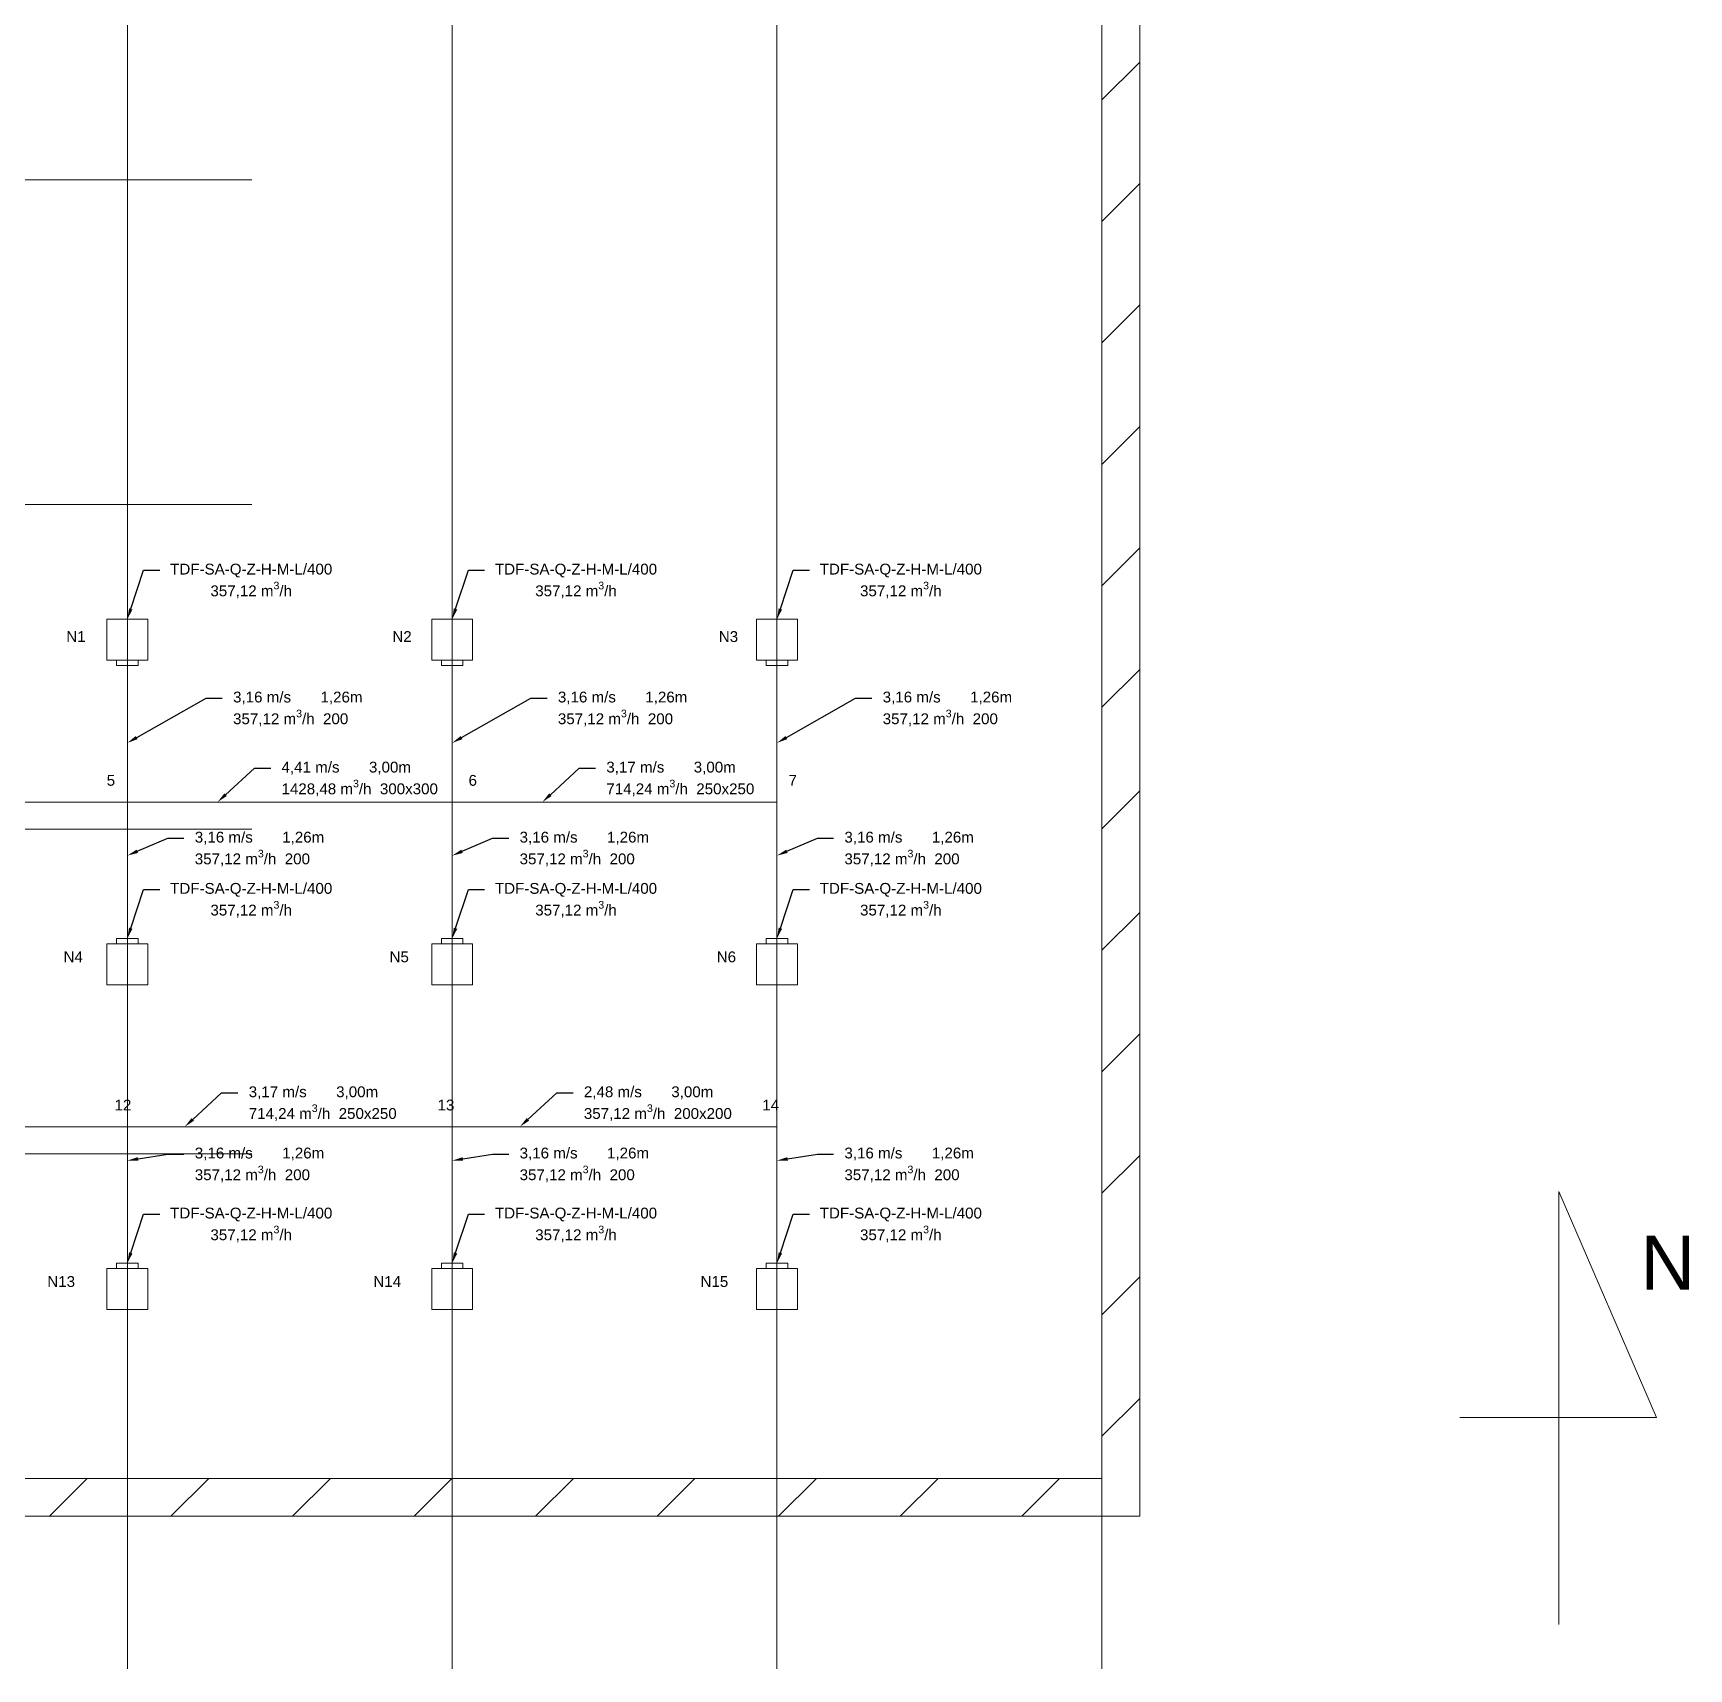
# Model space of a CAD drawing. Header units: millimetres. Extents: x 59762 to 60194, y -87842 to -87548.
# Drawn here: x 59845.6 to 59860.89, y -87729.94 to -87714.82 of the extents above; entities that cross this region are included whole.
import ezdxf
from ezdxf import colors
from ezdxf.entities.mleader import LeaderData, LeaderLine
from ezdxf.math import Vec2, Vec3

# ---------------------------------------------------------------- set-up
doc = ezdxf.new("R2010")
doc.units = ezdxf.units.MM
doc.linetypes.add('JIS_02_1.2', pattern=[2.5, 1.25, -1.25])
doc.layers.add('instalacja nawiewna', color=150, linetype='Continuous', lineweight=20)
doc.layers.add('Nawiew opis', color=150, linetype='Continuous', lineweight=20)
doc.layers.add('osie', color=7, linetype='JIS_02_1.2', lineweight=5, transparency=0.7)
doc.layers.add('podkład', color=7, linetype='Continuous', lineweight=13, transparency=0.7)
doc.styles.get("Standard").update_dxf_attribs({"font": 'arial.ttf', "height": 0.02})
doc.styles.add('styl1', font='arial.ttf', dxfattribs={"height": 0.08})

msp = doc.modelspace()

# ---------------------------------------------------------------- hatches: boundary and pattern name
at = {"layer": 'podkład'}
h = msp.add_hatch(dxfattribs=at)
h.set_pattern_fill('ANSI31', color=256, scale=0.25)
h.set_pattern_definition([(45, (56867.9775, -93721.4216), (-0.56126601, 0.56126601), [])])
h.paths.add_polyline_path([(59825.121205, -87728.526935), (59855.821205, -87728.526935), (59855.821205, -87706.826935), (59825.121205, -87706.826935)])
h.paths.add_polyline_path([(59825.471205, -87707.176935), (59837.231205, -87707.176935), (59837.231205, -87719.416935), (59843.711205, -87719.416935), (59843.711205, -87707.176935), (59855.471205, -87707.176935), (59855.471205, -87728.176935), (59825.471205, -87728.176935)], flags=16)
h.paths.add_polyline_path([(59837.471205, -87707.176935), (59843.471205, -87707.176935), (59843.471205, -87719.176935), (59837.471205, -87719.176935)], flags=16)

# ---------------------------------------------------------------- linework, layer by layer
at = {"layer": 'instalacja nawiewna', "ltscale": 20}
for p, q in [((59846.372205, -87720.665935), (59846.372205, -87720.615935)), ((59846.570205, -87720.665935), (59846.372205, -87720.665935)), ((59846.471205, -87721.926935), (59846.471205, -87720.665935)), ((59846.570205, -87720.615935), (59846.570205, -87720.665935)), ((59849.372205, -87720.665935), (59849.372205, -87720.615935)), ((59849.570205, -87720.665935), (59849.372205, -87720.665935)), ((59849.471205, -87721.926935), (59849.471205, -87720.665935)), ((59849.570205, -87720.615935), (59849.570205, -87720.665935)), ((59852.372205, -87720.665935), (59852.372205, -87720.615935)), ((59852.570205, -87720.665935), (59852.372205, -87720.665935)), ((59852.471205, -87721.926935), (59852.471205, -87720.665935)), ((59852.570205, -87720.615935), (59852.570205, -87720.665935)), ((59846.471205, -87721.926935), (59840.471205, -87721.926935)), ((59849.471205, -87721.926935), (59846.471205, -87721.926935)), ((59846.471205, -87723.187935), (59846.471205, -87721.926935)), ((59852.471205, -87721.926935), (59849.471205, -87721.926935)), ((59849.471205, -87723.187935), (59849.471205, -87721.926935)), ((59852.471205, -87723.187935), (59852.471205, -87721.926935)), ((59846.570205, -87723.187935), (59846.372205, -87723.187935)), ((59846.372205, -87723.187935), (59846.372205, -87723.237935)), ((59846.570205, -87723.237935), (59846.570205, -87723.187935)), ((59849.570205, -87723.187935), (59849.372205, -87723.187935)), ((59849.372205, -87723.187935), (59849.372205, -87723.237935)), ((59849.570205, -87723.237935), (59849.570205, -87723.187935)), ((59852.570205, -87723.187935), (59852.372205, -87723.187935)), ((59852.372205, -87723.187935), (59852.372205, -87723.237935)), ((59852.570205, -87723.237935), (59852.570205, -87723.187935)), ((59840.471205, -87724.926935), (59846.471205, -87724.926935)), ((59849.471205, -87724.926935), (59846.471205, -87724.926935)), ((59846.471205, -87726.187935), (59846.471205, -87724.926935)), ((59852.471205, -87724.926935), (59849.471205, -87724.926935)), ((59849.471205, -87726.187935), (59849.471205, -87724.926935)), ((59852.471205, -87726.187935), (59852.471205, -87724.926935)), ((59846.570205, -87726.187935), (59846.372205, -87726.187935)), ((59846.372205, -87726.187935), (59846.372205, -87726.237935)), ((59846.570205, -87726.237935), (59846.570205, -87726.187935)), ((59849.570205, -87726.187935), (59849.372205, -87726.187935)), ((59849.372205, -87726.187935), (59849.372205, -87726.237935)), ((59849.570205, -87726.237935), (59849.570205, -87726.187935)), ((59852.570205, -87726.187935), (59852.372205, -87726.187935)), ((59852.372205, -87726.187935), (59852.372205, -87726.237935)), ((59852.570205, -87726.237935), (59852.570205, -87726.187935))]:
    msp.add_line(p, q, dxfattribs=at)
for points in [[(59846.282205, -87720.237935), (59846.660205, -87720.237935), (59846.660205, -87720.615935), (59846.282205, -87720.615935)], [(59849.282205, -87720.237935), (59849.660205, -87720.237935), (59849.660205, -87720.615935), (59849.282205, -87720.615935)], [(59852.282205, -87720.237935), (59852.660205, -87720.237935), (59852.660205, -87720.615935), (59852.282205, -87720.615935)], [(59846.282205, -87723.237935), (59846.660205, -87723.237935), (59846.660205, -87723.615935), (59846.282205, -87723.615935)], [(59849.282205, -87723.237935), (59849.660205, -87723.237935), (59849.660205, -87723.615935), (59849.282205, -87723.615935)], [(59852.282205, -87723.237935), (59852.660205, -87723.237935), (59852.660205, -87723.615935), (59852.282205, -87723.615935)], [(59846.282205, -87726.237935), (59846.660205, -87726.237935), (59846.660205, -87726.615935), (59846.282205, -87726.615935)], [(59849.282205, -87726.237935), (59849.660205, -87726.237935), (59849.660205, -87726.615935), (59849.282205, -87726.615935)], [(59852.282205, -87726.237935), (59852.660205, -87726.237935), (59852.660205, -87726.615935), (59852.282205, -87726.615935)]]:
    msp.add_lwpolyline(points, close=True, dxfattribs=at)
at = {"layer": 'osie', "ltscale": 20}
for p, q in [((59846.471205, -87729.936935), (59846.471205, -87704.936935)), ((59849.471205, -87729.936935), (59849.471205, -87704.936935)), ((59852.471205, -87729.936935), (59852.471205, -87704.936935)), ((59855.471205, -87729.936935), (59855.471205, -87704.936935)), ((59855.471205, -87729.936935), (59855.471205, -87704.936935)), ((59822.621205, -87716.176935), (59857.621205, -87716.176935)), ((59822.621205, -87719.176935), (59857.621205, -87719.176935)), ((59822.621205, -87722.176935), (59857.621205, -87722.176935)), ((59822.621205, -87725.176935), (59857.621205, -87725.176935)), ((59822.621205, -87728.176935), (59857.621205, -87728.176935)), ((59822.621205, -87728.176935), (59857.621205, -87728.176935))]:
    msp.add_line(p, q, dxfattribs=at)
at = {"layer": 'podkład', "ltscale": 20}
for p, q in [((59859.692612, -87729.525561), (59859.692612, -87725.525561)), ((59859.692612, -87725.525561), (59860.59339, -87727.612794)), ((59860.59339, -87727.612794), (59858.777029, -87727.612794))]:
    msp.add_line(p, q, dxfattribs=at)
at = {"layer": 'podkład'}
msp.add_lwpolyline([(59825.121205, -87706.826935), (59855.821205, -87706.826935), (59855.821205, -87728.526935), (59825.121205, -87728.526935)], close=True, dxfattribs=at)
msp.add_lwpolyline([(59843.711205, -87707.176935), (59855.471205, -87707.176935), (59855.471205, -87728.176935), (59825.471205, -87728.176935), (59825.471205, -87707.176935)], dxfattribs=at)

# ---------------------------------------------------------------- texts
at = {"layer": 'Nawiew opis', "ltscale": 20, "char_height": 0.1, "attachment_point": 1, "style": 'styl1'}
for s, insert in [('N1', (59845.907291, -87720.348181)), ('N2', (59848.919023, -87720.348181)), ('N3', (59851.933924, -87720.348181)), ('5', (59846.280542, -87721.676935)), ('6', (59849.62273, -87721.676935)), ('7', (59852.577796, -87721.676935)), ('N4', (59845.881776, -87723.307571)), ('N5', (59848.893015, -87723.307571)), ('N6', (59851.914747, -87723.307571)), ('12', (59846.353094, -87724.676935)), ('13', (59849.336102, -87724.676935)), ('14', (59852.336102, -87724.676935)), ('N13', (59845.732147, -87726.307571)), ('N14', (59848.743385, -87726.307571)), ('N15', (59851.765117, -87726.307571))]:
    msp.add_mtext_dynamic_manual_height_columns(s, width=0.2, gutter_width=1, heights=[0], dxfattribs=dict(at, insert=insert))
at = {"layer": 'podkład', "ltscale": 20, "insert": (59860.446304, -87725.933368), "char_height": 0.5, "attachment_point": 1}
msp.add_mtext_dynamic_manual_height_columns('N', width=3.47595079, gutter_width=2.5, heights=[0], dxfattribs=at)

# ---------------------------------------------------------------- leaders
at = {"layer": 'Nawiew opis', "ltscale": 20}
ml = msp.add_multileader_mtext('Standard', dxfattribs=at)
ml.set_content('\\A1;TDF-SA-Q-Z-H-M-L/400\\P357,12 m{\\H0.7x;\\S3^ ;}/h', color=256, style='styl1')
ml.set_leader_properties()
ml.build(insert=Vec2(0, 0))
ml.multileader.update_dxf_attribs({"dogleg_length": 0.3, "arrow_head_size": 0.1})
ctx = ml.context
ctx.base_point, ctx.char_height, ctx.arrow_head_size, ctx.landing_gap_size, ctx.plane_origin = Vec3(59846.771205, -87719.784819), 0.1, 0.1, 0.1, Vec3(59846.720205, -87720.427935)
ctx.text_align_type = 1
notes = []
notes.append((ctx, [(0, (1, 1, 0), (59846.621205, -87719.784819), (1, 0), 0.15, [(0, [(59846.471205, -87720.237935)], 0, [])])]))
ctx.mtext.insert, ctx.mtext.alignment, ctx.mtext.flow_direction = Vec3(59847.615168, -87719.724928), 2, 5
ml = msp.add_multileader_mtext('Standard', dxfattribs=at)
ml.set_content('\\A1;TDF-SA-Q-Z-H-M-L/400\\P357,12 m{\\H0.7x;\\S3^ ;}/h', color=256, style='styl1')
ml.set_leader_properties()
ml.build(insert=Vec2(0, 0))
ml.multileader.update_dxf_attribs({"dogleg_length": 0.3, "arrow_head_size": 0.1})
ctx = ml.context
ctx.base_point, ctx.char_height, ctx.arrow_head_size, ctx.landing_gap_size, ctx.plane_origin = Vec3(59849.771205, -87719.784819), 0.1, 0.1, 0.1, Vec3(59849.720205, -87720.427935)
ctx.text_align_type = 1
notes.append((ctx, [(0, (1, 1, 0), (59849.621205, -87719.784819), (1, 0), 0.15, [(0, [(59849.471205, -87720.237935)], 0, [])])]))
ctx.mtext.insert, ctx.mtext.alignment, ctx.mtext.flow_direction = Vec3(59850.615168, -87719.724928), 2, 5
ml = msp.add_multileader_mtext('Standard', dxfattribs=at)
ml.set_content('\\A1;TDF-SA-Q-Z-H-M-L/400\\P357,12 m{\\H0.7x;\\S3^ ;}/h', color=256, style='styl1')
ml.set_leader_properties()
ml.build(insert=Vec2(0, 0))
ml.multileader.update_dxf_attribs({"dogleg_length": 0.3, "arrow_head_size": 0.1})
ctx = ml.context
ctx.base_point, ctx.char_height, ctx.arrow_head_size, ctx.landing_gap_size, ctx.plane_origin = Vec3(59852.771205, -87719.784819), 0.1, 0.1, 0.1, Vec3(59852.720205, -87720.427935)
ctx.text_align_type = 1
notes.append((ctx, [(0, (1, 1, 0), (59852.621205, -87719.784819), (1, 0), 0.15, [(0, [(59852.471205, -87720.237935)], 0, [])])]))
ctx.mtext.insert, ctx.mtext.alignment, ctx.mtext.flow_direction = Vec3(59853.615168, -87719.724928), 2, 5
ml = msp.add_multileader_mtext('Standard', dxfattribs=at)
ml.set_content('\\A1;3,16 m/s       1,26m\\P357,12 m{\\H0.7x;\\S3^ ;}/h  200', color=256, style='styl1')
ml.set_leader_properties()
ml.build(insert=Vec2(0, 0))
ml.multileader.update_dxf_attribs({"dogleg_length": 0.15, "arrow_head_size": 0.1})
ctx = ml.context
ctx.base_point, ctx.char_height, ctx.arrow_head_size, ctx.landing_gap_size, ctx.plane_origin = Vec3(59847.347748, -87720.966969), 0.1, 0.1, 0.1, Vec3(59846.471205, -87721.380906)
notes.append((ctx, [(0, (1, 1, 0), (59847.197748, -87720.966969), (1, 0), 0.15, [(0, [(59846.471205, -87721.380906)], 0, [])])]))
ctx.mtext.insert, ctx.mtext.flow_direction = Vec3(59847.447748, -87720.907078), 5
ml = msp.add_multileader_mtext('Standard', dxfattribs=at)
ml.set_content('\\A1;3,16 m/s       1,26m\\P357,12 m{\\H0.7x;\\S3^ ;}/h  200', color=256, style='styl1')
ml.set_leader_properties()
ml.build(insert=Vec2(0, 0))
ml.multileader.update_dxf_attribs({"dogleg_length": 0.15, "arrow_head_size": 0.1})
ctx = ml.context
ctx.base_point, ctx.char_height, ctx.arrow_head_size, ctx.landing_gap_size, ctx.plane_origin = Vec3(59850.347748, -87720.966969), 0.1, 0.1, 0.1, Vec3(59849.471205, -87721.380906)
notes.append((ctx, [(0, (1, 1, 0), (59850.197748, -87720.966969), (1, 0), 0.15, [(0, [(59849.471205, -87721.380906)], 0, [])])]))
ctx.mtext.insert, ctx.mtext.flow_direction = Vec3(59850.447748, -87720.907078), 5
ml = msp.add_multileader_mtext('Standard', dxfattribs=at)
ml.set_content('\\A1;3,16 m/s       1,26m\\P357,12 m{\\H0.7x;\\S3^ ;}/h  200', color=256, style='styl1')
ml.set_leader_properties()
ml.build(insert=Vec2(0, 0))
ml.multileader.update_dxf_attribs({"dogleg_length": 0.15, "arrow_head_size": 0.1})
ctx = ml.context
ctx.base_point, ctx.char_height, ctx.arrow_head_size, ctx.landing_gap_size, ctx.plane_origin = Vec3(59853.347748, -87720.966969), 0.1, 0.1, 0.1, Vec3(59852.471205, -87721.380906)
notes.append((ctx, [(0, (1, 1, 0), (59853.197748, -87720.966969), (1, 0), 0.15, [(0, [(59852.471205, -87721.380906)], 0, [])])]))
ctx.mtext.insert, ctx.mtext.flow_direction = Vec3(59853.447748, -87720.907078), 5
ml = msp.add_multileader_mtext('Standard', dxfattribs=at)
ml.set_content('\\A1;4,41 m/s       3,00m\\P1428,48 m{\\H0.7x;\\S3^ ;}/h  300x300', color=256, style='styl1')
ml.set_leader_properties()
ml.build(insert=Vec2(0, 0))
ml.multileader.update_dxf_attribs({"dogleg_length": 0.15, "arrow_head_size": 0.1})
ctx = ml.context
ctx.base_point, ctx.char_height, ctx.arrow_head_size, ctx.landing_gap_size, ctx.plane_origin = Vec3(59847.795254, -87721.614276), 0.1, 0.1, 0.1, Vec3(59847.971205, -87721.926935)
notes.append((ctx, [(0, (1, 1, 0), (59847.645254, -87721.614276), (1, 0), 0.15, [(0, [(59847.305022, -87721.926935)], 0, [])])]))
ctx.mtext.insert, ctx.mtext.flow_direction = Vec3(59847.895254, -87721.554385), 5
ml = msp.add_multileader_mtext('Standard', dxfattribs=at)
ml.set_content('\\A1;3,17 m/s       3,00m\\P714,24 m{\\H0.7x;\\S3^ ;}/h  250x250', color=256, style='styl1')
ml.set_leader_properties()
ml.build(insert=Vec2(0, 0))
ml.multileader.update_dxf_attribs({"dogleg_length": 0.15, "arrow_head_size": 0.1})
ctx = ml.context
ctx.base_point, ctx.char_height, ctx.arrow_head_size, ctx.landing_gap_size, ctx.plane_origin = Vec3(59850.795254, -87721.614276), 0.1, 0.1, 0.1, Vec3(59850.971205, -87721.926935)
notes.append((ctx, [(0, (1, 1, 0), (59850.645254, -87721.614276), (1, 0), 0.15, [(0, [(59850.305022, -87721.926935)], 0, [])])]))
ctx.mtext.insert, ctx.mtext.flow_direction = Vec3(59850.895254, -87721.554385), 5
ml = msp.add_multileader_mtext('Standard', dxfattribs=at)
ml.set_content('\\A1;3,16 m/s       1,26m\\P357,12 m{\\H0.7x;\\S3^ ;}/h  200', color=256, style='styl1')
ml.set_leader_properties()
ml.build(insert=Vec2(0, 0))
ml.multileader.update_dxf_attribs({"dogleg_length": 0.15, "arrow_head_size": 0.1})
ctx = ml.context
ctx.base_point, ctx.char_height, ctx.arrow_head_size, ctx.landing_gap_size, ctx.plane_origin = Vec3(59846.994194, -87722.261544), 0.1, 0.1, 0.1, Vec3(59846.471205, -87722.421928)
notes.append((ctx, [(0, (1, 1, 0), (59846.844194, -87722.261544), (1, 0), 0.15, [(0, [(59846.471205, -87722.421928)], 0, [])])]))
ctx.mtext.insert, ctx.mtext.flow_direction = Vec3(59847.094194, -87722.201653), 5
ml = msp.add_multileader_mtext('Standard', dxfattribs=at)
ml.set_content('\\A1;3,16 m/s       1,26m\\P357,12 m{\\H0.7x;\\S3^ ;}/h  200', color=256, style='styl1')
ml.set_leader_properties()
ml.build(insert=Vec2(0, 0))
ml.multileader.update_dxf_attribs({"dogleg_length": 0.15, "arrow_head_size": 0.1})
ctx = ml.context
ctx.base_point, ctx.char_height, ctx.arrow_head_size, ctx.landing_gap_size, ctx.plane_origin = Vec3(59849.994194, -87722.261544), 0.1, 0.1, 0.1, Vec3(59849.471205, -87722.421928)
notes.append((ctx, [(0, (1, 1, 0), (59849.844194, -87722.261544), (1, 0), 0.15, [(0, [(59849.471205, -87722.421928)], 0, [])])]))
ctx.mtext.insert, ctx.mtext.flow_direction = Vec3(59850.094194, -87722.201653), 5
ml = msp.add_multileader_mtext('Standard', dxfattribs=at)
ml.set_content('\\A1;3,16 m/s       1,26m\\P357,12 m{\\H0.7x;\\S3^ ;}/h  200', color=256, style='styl1')
ml.set_leader_properties()
ml.build(insert=Vec2(0, 0))
ml.multileader.update_dxf_attribs({"dogleg_length": 0.15, "arrow_head_size": 0.1})
ctx = ml.context
ctx.base_point, ctx.char_height, ctx.arrow_head_size, ctx.landing_gap_size, ctx.plane_origin = Vec3(59852.994194, -87722.261544), 0.1, 0.1, 0.1, Vec3(59852.471205, -87722.421928)
notes.append((ctx, [(0, (1, 1, 0), (59852.844194, -87722.261544), (1, 0), 0.15, [(0, [(59852.471205, -87722.421928)], 0, [])])]))
ctx.mtext.insert, ctx.mtext.flow_direction = Vec3(59853.094194, -87722.201653), 5
ml = msp.add_multileader_mtext('Standard', dxfattribs=at)
ml.set_content('\\A1;TDF-SA-Q-Z-H-M-L/400\\P357,12 m{\\H0.7x;\\S3^ ;}/h', color=256, style='styl1')
ml.set_leader_properties()
ml.build(insert=Vec2(0, 0))
ml.multileader.update_dxf_attribs({"dogleg_length": 0.3, "arrow_head_size": 0.1})
ctx = ml.context
ctx.base_point, ctx.char_height, ctx.arrow_head_size, ctx.landing_gap_size, ctx.plane_origin = Vec3(59846.771205, -87722.734819), 0.1, 0.1, 0.1, Vec3(59846.720205, -87723.377935)
ctx.text_align_type = 1
notes.append((ctx, [(0, (1, 1, 0), (59846.621205, -87722.734819), (1, 0), 0.15, [(0, [(59846.471205, -87723.187935)], 0, [])])]))
ctx.mtext.insert, ctx.mtext.alignment, ctx.mtext.flow_direction = Vec3(59847.615168, -87722.674928), 2, 5
ml = msp.add_multileader_mtext('Standard', dxfattribs=at)
ml.set_content('\\A1;TDF-SA-Q-Z-H-M-L/400\\P357,12 m{\\H0.7x;\\S3^ ;}/h', color=256, style='styl1')
ml.set_leader_properties()
ml.build(insert=Vec2(0, 0))
ml.multileader.update_dxf_attribs({"dogleg_length": 0.3, "arrow_head_size": 0.1})
ctx = ml.context
ctx.base_point, ctx.char_height, ctx.arrow_head_size, ctx.landing_gap_size, ctx.plane_origin = Vec3(59849.771205, -87722.734819), 0.1, 0.1, 0.1, Vec3(59849.720205, -87723.377935)
ctx.text_align_type = 1
notes.append((ctx, [(0, (1, 1, 0), (59849.621205, -87722.734819), (1, 0), 0.15, [(0, [(59849.471205, -87723.187935)], 0, [])])]))
ctx.mtext.insert, ctx.mtext.alignment, ctx.mtext.flow_direction = Vec3(59850.615168, -87722.674928), 2, 5
ml = msp.add_multileader_mtext('Standard', dxfattribs=at)
ml.set_content('\\A1;TDF-SA-Q-Z-H-M-L/400\\P357,12 m{\\H0.7x;\\S3^ ;}/h', color=256, style='styl1')
ml.set_leader_properties()
ml.build(insert=Vec2(0, 0))
ml.multileader.update_dxf_attribs({"dogleg_length": 0.3, "arrow_head_size": 0.1})
ctx = ml.context
ctx.base_point, ctx.char_height, ctx.arrow_head_size, ctx.landing_gap_size, ctx.plane_origin = Vec3(59852.771205, -87722.734819), 0.1, 0.1, 0.1, Vec3(59852.720205, -87723.377935)
ctx.text_align_type = 1
notes.append((ctx, [(0, (1, 1, 0), (59852.621205, -87722.734819), (1, 0), 0.15, [(0, [(59852.471205, -87723.187935)], 0, [])])]))
ctx.mtext.insert, ctx.mtext.alignment, ctx.mtext.flow_direction = Vec3(59853.615168, -87722.674928), 2, 5
ml = msp.add_multileader_mtext('Standard', dxfattribs=at)
ml.set_content('\\A1;3,17 m/s       3,00m\\P714,24 m{\\H0.7x;\\S3^ ;}/h  250x250', color=256, style='styl1')
ml.set_leader_properties()
ml.build(insert=Vec2(0, 0))
ml.multileader.update_dxf_attribs({"dogleg_length": 0.15, "arrow_head_size": 0.1})
ctx = ml.context
ctx.base_point, ctx.char_height, ctx.arrow_head_size, ctx.landing_gap_size, ctx.plane_origin = Vec3(59847.492262, -87724.614276), 0.1, 0.1, 0.1, Vec3(59847.668212, -87724.926935)
notes.append((ctx, [(0, (1, 1, 0), (59847.342262, -87724.614276), (1, 0), 0.15, [(0, [(59847.00203, -87724.926935)], 0, [])])]))
ctx.mtext.insert, ctx.mtext.flow_direction = Vec3(59847.592262, -87724.554385), 5
ml = msp.add_multileader_mtext('Standard', dxfattribs=at)
ml.set_content('\\A1;2,48 m/s       3,00m\\P357,12 m{\\H0.7x;\\S3^ ;}/h  200x200', color=256, style='styl1')
ml.set_leader_properties()
ml.build(insert=Vec2(0, 0))
ml.multileader.update_dxf_attribs({"dogleg_length": 0.15, "arrow_head_size": 0.1})
ctx = ml.context
ctx.base_point, ctx.char_height, ctx.arrow_head_size, ctx.landing_gap_size, ctx.plane_origin = Vec3(59850.587774, -87724.614276), 0.1, 0.1, 0.1, Vec3(59850.763725, -87724.926935)
notes.append((ctx, [(0, (1, 1, 0), (59850.437774, -87724.614276), (1, 0), 0.15, [(0, [(59850.097543, -87724.926935)], 0, [])])]))
ctx.mtext.insert, ctx.mtext.flow_direction = Vec3(59850.687774, -87724.554385), 5
ml = msp.add_multileader_mtext('Standard', dxfattribs=at)
ml.set_content('\\A1;3,16 m/s       1,26m\\P357,12 m{\\H0.7x;\\S3^ ;}/h  200', color=256, style='styl1')
ml.set_leader_properties()
ml.build(insert=Vec2(0, 0))
ml.multileader.update_dxf_attribs({"dogleg_length": 0.15, "arrow_head_size": 0.1})
ctx = ml.context
ctx.base_point, ctx.char_height, ctx.arrow_head_size, ctx.landing_gap_size, ctx.plane_origin = Vec3(59846.994194, -87725.180241), 0.1, 0.1, 0.1, Vec3(59846.471205, -87725.240625)
notes.append((ctx, [(0, (1, 1, 0), (59846.844194, -87725.180241), (1, 0), 0.15, [(0, [(59846.471205, -87725.240625)], 0, [])])]))
ctx.mtext.insert, ctx.mtext.flow_direction = Vec3(59847.094194, -87725.12035), 5
ml = msp.add_multileader_mtext('Standard', dxfattribs=at)
ml.set_content('\\A1;3,16 m/s       1,26m\\P357,12 m{\\H0.7x;\\S3^ ;}/h  200', color=256, style='styl1')
ml.set_leader_properties()
ml.build(insert=Vec2(0, 0))
ml.multileader.update_dxf_attribs({"dogleg_length": 0.15, "arrow_head_size": 0.1})
ctx = ml.context
ctx.base_point, ctx.char_height, ctx.arrow_head_size, ctx.landing_gap_size, ctx.plane_origin = Vec3(59849.994194, -87725.180241), 0.1, 0.1, 0.1, Vec3(59849.471205, -87725.240625)
notes.append((ctx, [(0, (1, 1, 0), (59849.844194, -87725.180241), (1, 0), 0.15, [(0, [(59849.471205, -87725.240625)], 0, [])])]))
ctx.mtext.insert, ctx.mtext.flow_direction = Vec3(59850.094194, -87725.12035), 5
ml = msp.add_multileader_mtext('Standard', dxfattribs=at)
ml.set_content('\\A1;3,16 m/s       1,26m\\P357,12 m{\\H0.7x;\\S3^ ;}/h  200', color=256, style='styl1')
ml.set_leader_properties()
ml.build(insert=Vec2(0, 0))
ml.multileader.update_dxf_attribs({"dogleg_length": 0.15, "arrow_head_size": 0.1})
ctx = ml.context
ctx.base_point, ctx.char_height, ctx.arrow_head_size, ctx.landing_gap_size, ctx.plane_origin = Vec3(59852.994194, -87725.180241), 0.1, 0.1, 0.1, Vec3(59852.471205, -87725.240625)
notes.append((ctx, [(0, (1, 1, 0), (59852.844194, -87725.180241), (1, 0), 0.15, [(0, [(59852.471205, -87725.240625)], 0, [])])]))
ctx.mtext.insert, ctx.mtext.flow_direction = Vec3(59853.094194, -87725.12035), 5
ml = msp.add_multileader_mtext('Standard', dxfattribs=at)
ml.set_content('\\A1;TDF-SA-Q-Z-H-M-L/400\\P357,12 m{\\H0.7x;\\S3^ ;}/h', color=256, style='styl1')
ml.set_leader_properties()
ml.build(insert=Vec2(0, 0))
ml.multileader.update_dxf_attribs({"dogleg_length": 0.3, "arrow_head_size": 0.1})
ctx = ml.context
ctx.base_point, ctx.char_height, ctx.arrow_head_size, ctx.landing_gap_size, ctx.plane_origin = Vec3(59846.771205, -87725.734819), 0.1, 0.1, 0.1, Vec3(59846.720205, -87726.377935)
ctx.text_align_type = 1
notes.append((ctx, [(0, (1, 1, 0), (59846.621205, -87725.734819), (1, 0), 0.15, [(0, [(59846.471205, -87726.187935)], 0, [])])]))
ctx.mtext.insert, ctx.mtext.alignment, ctx.mtext.flow_direction = Vec3(59847.615168, -87725.674928), 2, 5
ml = msp.add_multileader_mtext('Standard', dxfattribs=at)
ml.set_content('\\A1;TDF-SA-Q-Z-H-M-L/400\\P357,12 m{\\H0.7x;\\S3^ ;}/h', color=256, style='styl1')
ml.set_leader_properties()
ml.build(insert=Vec2(0, 0))
ml.multileader.update_dxf_attribs({"dogleg_length": 0.3, "arrow_head_size": 0.1})
ctx = ml.context
ctx.base_point, ctx.char_height, ctx.arrow_head_size, ctx.landing_gap_size, ctx.plane_origin = Vec3(59849.771205, -87725.734819), 0.1, 0.1, 0.1, Vec3(59849.720205, -87726.377935)
ctx.text_align_type = 1
notes.append((ctx, [(0, (1, 1, 0), (59849.621205, -87725.734819), (1, 0), 0.15, [(0, [(59849.471205, -87726.187935)], 0, [])])]))
ctx.mtext.insert, ctx.mtext.alignment, ctx.mtext.flow_direction = Vec3(59850.615168, -87725.674928), 2, 5
ml = msp.add_multileader_mtext('Standard', dxfattribs=at)
ml.set_content('\\A1;TDF-SA-Q-Z-H-M-L/400\\P357,12 m{\\H0.7x;\\S3^ ;}/h', color=256, style='styl1')
ml.set_leader_properties()
ml.build(insert=Vec2(0, 0))
ml.multileader.update_dxf_attribs({"dogleg_length": 0.3, "arrow_head_size": 0.1})
ctx = ml.context
ctx.base_point, ctx.char_height, ctx.arrow_head_size, ctx.landing_gap_size, ctx.plane_origin = Vec3(59852.771205, -87725.734819), 0.1, 0.1, 0.1, Vec3(59852.720205, -87726.377935)
ctx.text_align_type = 1
notes.append((ctx, [(0, (1, 1, 0), (59852.621205, -87725.734819), (1, 0), 0.15, [(0, [(59852.471205, -87726.187935)], 0, [])])]))
ctx.mtext.insert, ctx.mtext.alignment, ctx.mtext.flow_direction = Vec3(59853.615168, -87725.674928), 2, 5
for ctx, leaders in notes:
    for number, flags, end, landing, length, lines in leaders:
        leader = LeaderData()
        leader.index, (leader.has_last_leader_line, leader.has_dogleg_vector, leader.attachment_direction) = number, flags
        leader.last_leader_point, leader.dogleg_vector, leader.dogleg_length = Vec3(end), Vec3(landing), length
        for number, points, colour, breaks in lines:
            line = LeaderLine()
            line.index, line.vertices, line.color, line.breaks = number, Vec3.list(points), colors.encode_raw_color(colour), breaks
            leader.lines.append(line)
        ctx.leaders.append(leader)

doc.saveas('drawing.dxf')
